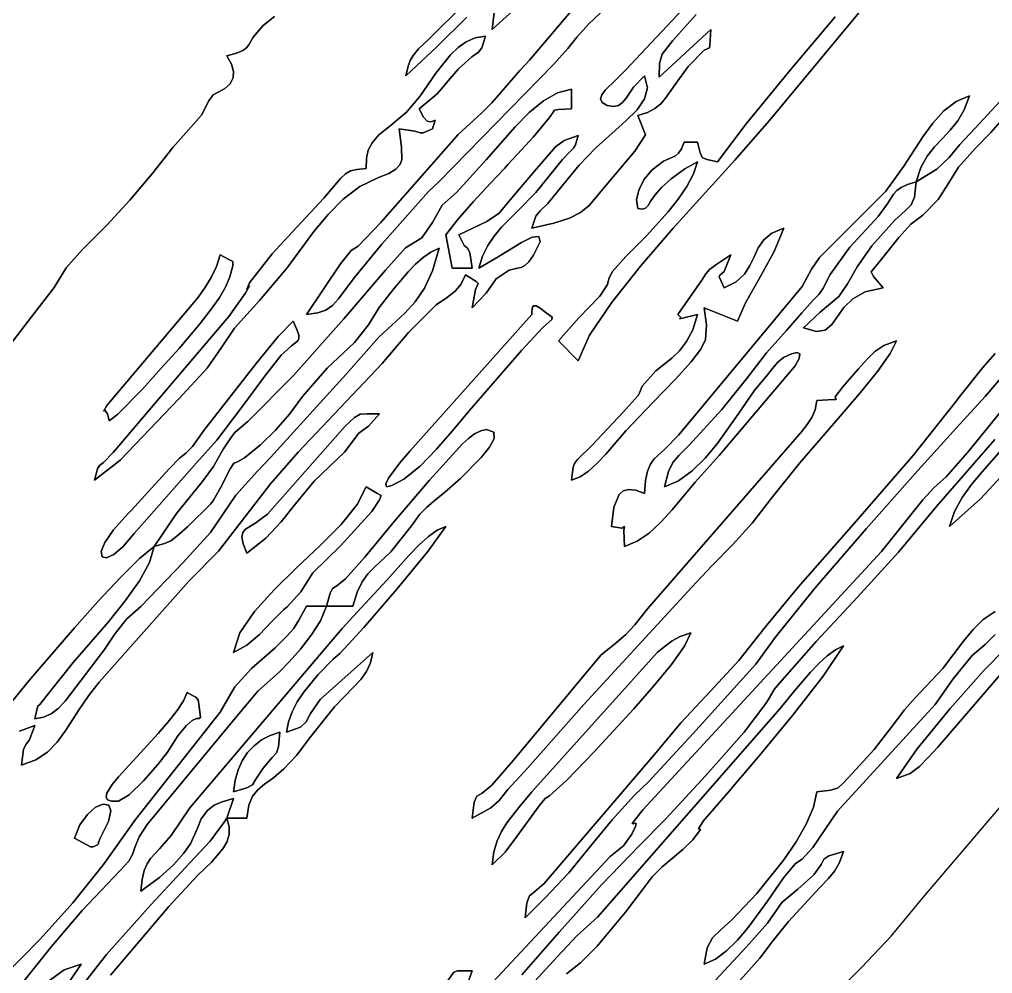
# Model space of a CAD drawing. Extents: x -7.8 to 4, y -2.2 to 5.8.
# Drawn here: x -5.6574 to -5.3056, y 3.3911 to 3.736 of the extents above; entities that cross this region are included whole.
import ezdxf

# ---------------------------------------------------------------- set-up
doc = ezdxf.new("R2010")
doc.units = 0
doc.layers.add('LAYER_1', color=7, linetype='CONTINUOUS')

msp = doc.modelspace()

# ---------------------------------------------------------------- linework, layer by layer
at = {"layer": 'LAYER_1'}
for points in [[(-5.3125, 3.7884), (-5.38634, 3.69929), (-5.39875, 3.68517), (-5.42111, 3.66053), (-5.43287, 3.64683), (-5.44334, 3.63359), (-5.45126, 3.62182), (-5.45537, 3.61256), (-5.46256, 3.61975), (-5.45516, 3.62816), (-5.44756, 3.63593), (-5.44478, 3.64018), (-5.44435, 3.64222), (-5.44317, 3.64469), (-5.43813, 3.65027), (-5.43074, 3.65775), (-5.42287, 3.66647), (-5.41926, 3.67105), (-5.41615, 3.67563), (-5.41374, 3.68013), (-5.41224, 3.68445), (-5.41689, 3.68192), (-5.4218, 3.67841), (-5.42525, 3.67528), (-5.42757, 3.6726), (-5.4291, 3.67041), (-5.43015, 3.66876), (-5.43107, 3.66773), (-5.43218, 3.66735), (-5.4338, 3.66768), (-5.4343, 3.67087), (-5.43337, 3.67458), (-5.43138, 3.67832), (-5.42867, 3.68162), (-5.42458, 3.68474), (-5.42153, 3.68608), (-5.42027, 3.68673), (-5.41914, 3.6877), (-5.41807, 3.68925), (-5.41703, 3.69164), (-5.41224, 3.69164), (-5.41131, 3.68774), (-5.41063, 3.68606), (-5.40894, 3.68537), (-5.40505, 3.68445), (-5.39463, 3.69824), (-5.37876, 3.71768), (-5.3625, 3.73692)], [(-5.4957, 3.73676), (-5.50648, 3.7261), (-5.51768, 3.7156), (-5.51687, 3.71905), (-5.51617, 3.72118), (-5.51508, 3.72297), (-5.51309, 3.72539), (-5.50933, 3.72882), (-5.5058, 3.73248), (-5.46586, 3.77162)], [(-5.46118, 3.75531), (-5.48652, 3.73238), (-5.48579, 3.73841)], [(-5.4128, 3.73774), (-5.42121, 3.72831), (-5.425, 3.72346), (-5.42602, 3.7201), (-5.42613, 3.71511), (-5.40744, 3.73238), (-5.40778, 3.72652), (-5.40793, 3.72569), (-5.40988, 3.72485), (-5.41561, 3.71897), (-5.42037, 3.71245), (-5.42378, 3.70747), (-5.42555, 3.70548), (-5.42766, 3.7038), (-5.43033, 3.70239), (-5.4338, 3.70122), (-5.43102, 3.69431), (-5.43492, 3.68832), (-5.44528, 3.6761), (-5.45139, 3.66872), (-5.45451, 3.66622), (-5.45857, 3.66418), (-5.46422, 3.66235), (-5.47215, 3.66049), (-5.4707, 3.66484), (-5.46915, 3.66678), (-5.46633, 3.66942), (-5.46114, 3.67584), (-5.45508, 3.68333), (-5.44901, 3.68956), (-5.44327, 3.69479), (-5.43819, 3.6993), (-5.43413, 3.70336), (-5.43141, 3.70725), (-5.43039, 3.71124), (-5.43141, 3.7156), (-5.43141, 3.7156), (-5.43538, 3.71154), (-5.4381, 3.70755), (-5.43939, 3.70598), (-5.44085, 3.70492), (-5.44262, 3.70451), (-5.44488, 3.70493), (-5.44671, 3.70595), (-5.44728, 3.70724), (-5.44683, 3.70873), (-5.44562, 3.71039), (-5.44196, 3.714), (-5.43832, 3.71764), (-5.414, 3.74372)], [(-5.44347, 3.74204), (-5.45152, 3.73441), (-5.4558, 3.72966), (-5.45912, 3.72552), (-5.46431, 3.71975), (-5.50572, 3.67729), (-5.50946, 3.67384), (-5.52637, 3.6548), (-5.53644, 3.64256), (-5.54201, 3.63499), (-5.5442, 3.6326), (-5.54657, 3.63095), (-5.54957, 3.62991), (-5.55362, 3.62933), (-5.55362, 3.62933), (-5.54128, 3.64759), (-5.53744, 3.65246), (-5.53499, 3.65405), (-5.52685, 3.66247), (-5.49884, 3.69437), (-5.49024, 3.70219), (-5.48656, 3.70589), (-5.48341, 3.70963), (-5.47645, 3.71751), (-5.47304, 3.72129), (-5.45539, 3.74198)], [(-5.56519, 3.73699), (-5.56925, 3.73382), (-5.57292, 3.72957), (-5.57445, 3.72681), (-5.57529, 3.72576), (-5.57666, 3.7248), (-5.5789, 3.72384), (-5.58238, 3.72279), (-5.58071, 3.71978), (-5.58004, 3.7172), (-5.58017, 3.71483), (-5.58121, 3.71271), (-5.58327, 3.71091), (-5.58577, 3.7096), (-5.5873, 3.70871), (-5.58891, 3.70654), (-5.59163, 3.70137), (-5.60195, 3.68968), (-5.60953, 3.68), (-5.61748, 3.6707), (-5.62582, 3.66166), (-5.63456, 3.65276), (-5.64045, 3.64617), (-5.64481, 3.63905), (-5.65425, 3.62692), (-5.66783, 3.60934)], [(-5.66574, 3.48264), (-5.65394, 3.49687), (-5.63749, 3.51608), (-5.62894, 3.52568), (-5.62091, 3.53428), (-5.61399, 3.54112), (-5.60874, 3.54546), (-5.60059, 3.55737), (-5.59138, 3.56885), (-5.58722, 3.57436), (-5.58381, 3.58044), (-5.58127, 3.58441), (-5.57961, 3.58649), (-5.57781, 3.5881), (-5.57484, 3.59064), (-5.55833, 3.60731), (-5.54015, 3.62778), (-5.52507, 3.6454), (-5.51786, 3.65348), (-5.51186, 3.65707), (-5.5081, 3.66259), (-5.50451, 3.66889), (-5.49942, 3.67339), (-5.48871, 3.68519), (-5.47823, 3.69711), (-5.47306, 3.7023), (-5.46793, 3.70653), (-5.46284, 3.70948), (-5.45777, 3.71081), (-5.45777, 3.70362), (-5.4625, 3.70345), (-5.46394, 3.70315), (-5.46576, 3.70055), (-5.4716, 3.69349), (-5.47734, 3.68725), (-5.48079, 3.68351), (-5.48196, 3.68228), (-5.48711, 3.67676), (-5.49324, 3.67013), (-5.49907, 3.66353), (-5.5033, 3.65809), (-5.5009, 3.64611), (-5.49371, 3.64611), (-5.49456, 3.6517), (-5.49542, 3.65325), (-5.49662, 3.65423), (-5.4985, 3.65809), (-5.48837, 3.66299), (-5.48398, 3.66598), (-5.48003, 3.67079), (-5.47121, 3.68112), (-5.46664, 3.68648), (-5.46364, 3.68996), (-5.46046, 3.69225), (-5.45537, 3.69404), (-5.45631, 3.69071), (-5.45704, 3.6894), (-5.45835, 3.68824), (-5.46106, 3.68534), (-5.47074, 3.67346), (-5.47709, 3.66696), (-5.48311, 3.66086), (-5.48577, 3.65766), (-5.48808, 3.65421), (-5.48996, 3.6504), (-5.49131, 3.64611), (-5.48496, 3.64976), (-5.47589, 3.65538), (-5.47205, 3.65723), (-5.46959, 3.65754), (-5.4692, 3.65563), (-5.47157, 3.65081), (-5.47327, 3.64838), (-5.4747, 3.64701), (-5.47599, 3.64636), (-5.47728, 3.6461), (-5.48037, 3.6454), (-5.48505, 3.64224), (-5.4887, 3.63708), (-5.49371, 3.63173), (-5.49253, 3.63831), (-5.49158, 3.6405), (-5.4923, 3.6413), (-5.49611, 3.64371), (-5.49778, 3.64017), (-5.49984, 3.63778), (-5.50269, 3.63562), (-5.50674, 3.63277), (-5.51674, 3.62277), (-5.52629, 3.61157), (-5.55662, 3.57961), (-5.56664, 3.56807), (-5.58544, 3.54373), (-5.5962, 3.53293), (-5.62212, 3.50373), (-5.62856, 3.49646), (-5.63247, 3.49149), (-5.63583, 3.48648), (-5.64062, 3.47909), (-5.64378, 3.47477), (-5.64729, 3.47117), (-5.65148, 3.46836), (-5.65667, 3.46638), (-5.65591, 3.47224), (-5.655, 3.47399), (-5.65373, 3.47554), (-5.65187, 3.48076), (-5.65742, 3.47869)], [(-5.30037, 3.70183), (-5.30618, 3.69507), (-5.31178, 3.68943), (-5.31785, 3.68254), (-5.32162, 3.67652), (-5.32521, 3.67092), (-5.33074, 3.66526), (-5.33514, 3.66201), (-5.33944, 3.65718), (-5.34671, 3.6481), (-5.34945, 3.64474), (-5.3486, 3.64303), (-5.34514, 3.63892), (-5.35159, 3.63754), (-5.35613, 3.63501), (-5.3593, 3.63185), (-5.36165, 3.62857), (-5.36373, 3.62569), (-5.3661, 3.62371), (-5.3693, 3.62316), (-5.37389, 3.62454), (-5.36787, 3.63019), (-5.3612, 3.63581), (-5.35806, 3.64044), (-5.35452, 3.64655), (-5.34926, 3.6542), (-5.34094, 3.66347), (-5.33717, 3.66684), (-5.33499, 3.66896), (-5.33383, 3.67178), (-5.33316, 3.67726), (-5.33316, 3.67726), (-5.32579, 3.68185), (-5.32128, 3.68607), (-5.31738, 3.69073), (-5.31182, 3.69666), (-5.30301, 3.7063)], [(-5.30058, 3.60866), (-5.30828, 3.59967), (-5.31745, 3.58966), (-5.33256, 3.57289), (-5.35127, 3.55189), (-5.36975, 3.53052), (-5.38417, 3.5126), (-5.39122, 3.50288), (-5.41399, 3.47772), (-5.43004, 3.46022), (-5.43498, 3.45552), (-5.44313, 3.44665), (-5.45093, 3.43708), (-5.45883, 3.42746), (-5.46734, 3.41844), (-5.47454, 3.41126), (-5.47393, 3.41667), (-5.47298, 3.41914), (-5.47111, 3.42077), (-5.46774, 3.42363), (-5.42794, 3.47011), (-5.41813, 3.48185), (-5.40767, 3.49305), (-5.39731, 3.50431), (-5.38785, 3.51628), (-5.37581, 3.53082), (-5.3557, 3.55367), (-5.33437, 3.57828), (-5.31865, 3.59806), (-5.31765, 3.59944), (-5.30916, 3.61013), (-5.30463, 3.61519)], [(-5.49479, 3.3788), (-5.44384, 3.43335), (-5.43896, 3.43731), (-5.436, 3.44152), (-5.43468, 3.44424), (-5.43443, 3.44539), (-5.43484, 3.44551), (-5.4355, 3.44517), (-5.43582, 3.44531), (-5.43206, 3.45023), (-5.34572, 3.54365), (-5.33082, 3.5623), (-5.32676, 3.56682), (-5.32234, 3.57059), (-5.3145, 3.57953), (-5.30135, 3.59576)], [(-5.30478, 3.58419), (-5.32595, 3.55982), (-5.3396, 3.54343), (-5.35439, 3.52719), (-5.36935, 3.51109), (-5.38349, 3.49515), (-5.38454, 3.4938), (-5.38716, 3.48923), (-5.39541, 3.47837), (-5.40932, 3.46255), (-5.4237, 3.44706), (-5.43338, 3.4372), (-5.44692, 3.42321), (-5.4623, 3.40602), (-5.4758, 3.39063)], [(-5.29945, 3.57406), (-5.30994, 3.56269), (-5.32118, 3.55265), (-5.31931, 3.55815), (-5.31656, 3.56321), (-5.31317, 3.56793), (-5.30937, 3.57246), (-5.30149, 3.58139)], [(-5.27546, 3.5309), (-5.32536, 3.47296), (-5.329, 3.46904), (-5.33199, 3.46591), (-5.33541, 3.46346), (-5.34035, 3.46159), (-5.34035, 3.46159), (-5.33283, 3.47233), (-5.32086, 3.48693), (-5.3088, 3.50059), (-5.30101, 3.50852)], [(-5.66367, 3.38952), (-5.64994, 3.40356), (-5.63811, 3.41663), (-5.62701, 3.43046), (-5.61547, 3.44675), (-5.58482, 3.4856), (-5.57957, 3.49472), (-5.57346, 3.50141), (-5.56496, 3.50887), (-5.56082, 3.51295), (-5.55834, 3.51575), (-5.55633, 3.51887), (-5.55362, 3.52389), (-5.54643, 3.52389), (-5.54643, 3.52389), (-5.5486, 3.51854), (-5.55188, 3.51335), (-5.55579, 3.50839), (-5.55985, 3.50376), (-5.56342, 3.50014), (-5.57118, 3.49316), (-5.57867, 3.48424), (-5.61125, 3.44493), (-5.61406, 3.44055), (-5.6157, 3.43668), (-5.61654, 3.43415), (-5.61787, 3.43177), (-5.621, 3.42832), (-5.6347, 3.41393), (-5.64585, 3.40088), (-5.65348, 3.39129), (-5.65663, 3.38727)], [(-5.30465, 3.51364), (-5.3083, 3.51008), (-5.31294, 3.50608), (-5.31978, 3.49761), (-5.32631, 3.48829), (-5.36164, 3.44979), (-5.37056, 3.43667), (-5.37448, 3.43244), (-5.37686, 3.43088), (-5.38118, 3.42574), (-5.38696, 3.41731), (-5.39395, 3.40769), (-5.39776, 3.40318), (-5.40172, 3.39928), (-5.40576, 3.39628), (-5.40984, 3.39449), (-5.40881, 3.40039), (-5.40687, 3.404), (-5.40387, 3.40691), (-5.39967, 3.41068), (-5.39084, 3.42003), (-5.38107, 3.43216), (-5.37665, 3.43865), (-5.37296, 3.44508), (-5.37034, 3.45121), (-5.3691, 3.4568), (-5.3691, 3.4568), (-5.36402, 3.45735), (-5.36138, 3.45825), (-5.35943, 3.46004), (-5.35643, 3.46329), (-5.34843, 3.47211), (-5.3422, 3.48002), (-5.33738, 3.48642), (-5.33355, 3.49074), (-5.32354, 3.50141), (-5.31613, 3.5112), (-5.31265, 3.51543), (-5.30894, 3.51905), (-5.30469, 3.52191)], [(-5.49047, 3.36728), (-5.46292, 3.39724), (-5.45587, 3.40474), (-5.44843, 3.41151), (-5.38241, 3.48688), (-5.37717, 3.49324), (-5.37137, 3.50003), (-5.36836, 3.50317), (-5.36535, 3.5059), (-5.36239, 3.50807), (-5.35952, 3.50952), (-5.36678, 3.49859), (-5.37787, 3.48435), (-5.3898, 3.46995), (-5.39958, 3.4585), (-5.40066, 3.45717), (-5.41021, 3.44613), (-5.41185, 3.44344), (-5.41123, 3.44317), (-5.41397, 3.43939), (-5.41762, 3.43598), (-5.42498, 3.42964), (-5.42859, 3.42601), (-5.43187, 3.4217), (-5.43828, 3.41334), (-5.44856, 3.40098), (-5.45458, 3.395), (-5.45959, 3.39096)], [(-5.53235, 3.21335), (-5.52435, 3.22033), (-5.51671, 3.22765), (-5.50929, 3.23516), (-5.49446, 3.2502), (-5.47862, 3.26437), (-5.43443, 3.30885), (-5.41835, 3.32392), (-5.41571, 3.32607), (-5.37446, 3.37109), (-5.36353, 3.38267), (-5.35294, 3.39328), (-5.34219, 3.40463), (-5.33076, 3.41846), (-5.27235, 3.48705)], [(-5.63883, 3.38146), (-5.62587, 3.39795), (-5.60989, 3.41596), (-5.5958, 3.43111), (-5.5885, 3.43896), (-5.5834, 3.44584), (-5.58238, 3.44721), (-5.58238, 3.44721), (-5.58155, 3.44413), (-5.58161, 3.4413), (-5.58243, 3.43864), (-5.58386, 3.43613), (-5.588, 3.43135), (-5.59292, 3.4266), (-5.60337, 3.41531), (-5.61413, 3.40263), (-5.62445, 3.39054)], [(-5.43614, 3.35609), (-5.39455, 3.40077), (-5.387, 3.40927), (-5.38176, 3.41673), (-5.37596, 3.42164), (-5.37018, 3.42672), (-5.36751, 3.43049), (-5.36658, 3.43244), (-5.36478, 3.43366), (-5.35952, 3.43523), (-5.36089, 3.43119), (-5.36261, 3.42819), (-5.36491, 3.42546), (-5.36806, 3.42221), (-5.37942, 3.40994), (-5.38531, 3.4026), (-5.38977, 3.39668), (-5.39684, 3.38868)], [(-5.64743, 3.3878), (-5.64118, 3.39245), (-5.6351, 3.39449), (-5.64229, 3.38371)], [(-5.50335, 3.38742), (-5.50041, 3.39163), (-5.49907, 3.39205), (-5.49371, 3.39209), (-5.49496, 3.38876)]]:
    msp.add_lwpolyline(points, dxfattribs=at)
at = {"layer": 'LAYER_1', "color": 7}
for points in [[(-5.3625, 3.73692), (-5.37876, 3.71768), (-5.39463, 3.69824), (-5.40505, 3.68445), (-5.40894, 3.68537), (-5.41063, 3.68606), (-5.41131, 3.68774), (-5.41224, 3.69164), (-5.41703, 3.69164), (-5.41807, 3.68925), (-5.41914, 3.6877), (-5.42027, 3.68673), (-5.42153, 3.68608), (-5.42458, 3.68474), (-5.42867, 3.68162), (-5.43138, 3.67832), (-5.43337, 3.67458), (-5.4343, 3.67087), (-5.4338, 3.66768), (-5.43218, 3.66735), (-5.43107, 3.66773), (-5.43015, 3.66876), (-5.4291, 3.67041), (-5.42757, 3.6726), (-5.42525, 3.67528), (-5.4218, 3.67841), (-5.41689, 3.68192), (-5.41224, 3.68445), (-5.41374, 3.68013), (-5.41615, 3.67563), (-5.41926, 3.67105), (-5.42287, 3.66647), (-5.43074, 3.65775), (-5.43813, 3.65027), (-5.44317, 3.64469), (-5.44435, 3.64222), (-5.44478, 3.64018), (-5.44756, 3.63593), (-5.45516, 3.62816), (-5.46256, 3.61975), (-5.45537, 3.61256), (-5.45126, 3.62182), (-5.44334, 3.63359), (-5.43287, 3.64683), (-5.42111, 3.66053), (-5.39875, 3.68517), (-5.38634, 3.69929), (-5.3125, 3.7884)], [(-5.46586, 3.77162), (-5.5058, 3.73248), (-5.50933, 3.72882), (-5.51309, 3.72539), (-5.51508, 3.72297), (-5.51617, 3.72118), (-5.51687, 3.71905), (-5.51768, 3.7156), (-5.50648, 3.7261), (-5.4957, 3.73676)], [(-5.48579, 3.73841), (-5.48652, 3.73238), (-5.46118, 3.75531)], [(-5.414, 3.74372), (-5.43832, 3.71764), (-5.44196, 3.714), (-5.44562, 3.71039), (-5.44683, 3.70873), (-5.44728, 3.70724), (-5.44671, 3.70595), (-5.44488, 3.70493), (-5.44262, 3.70451), (-5.44085, 3.70492), (-5.43939, 3.70598), (-5.4381, 3.70755), (-5.43538, 3.71154), (-5.43141, 3.7156), (-5.43141, 3.7156), (-5.43039, 3.71124), (-5.43141, 3.70725), (-5.43413, 3.70336), (-5.43819, 3.6993), (-5.44327, 3.69479), (-5.44901, 3.68956), (-5.45508, 3.68333), (-5.46114, 3.67584), (-5.46633, 3.66942), (-5.46915, 3.66678), (-5.4707, 3.66484), (-5.47215, 3.66049), (-5.46422, 3.66235), (-5.45857, 3.66418), (-5.45451, 3.66622), (-5.45139, 3.66872), (-5.44528, 3.6761), (-5.43492, 3.68832), (-5.43102, 3.69431), (-5.4338, 3.70122), (-5.43033, 3.70239), (-5.42766, 3.7038), (-5.42555, 3.70548), (-5.42378, 3.70747), (-5.42037, 3.71245), (-5.41561, 3.71897), (-5.40988, 3.72485), (-5.40793, 3.72569), (-5.40778, 3.72652), (-5.40744, 3.73238), (-5.42613, 3.71511), (-5.42602, 3.7201), (-5.425, 3.72346), (-5.42121, 3.72831), (-5.4128, 3.73774)], [(-5.45539, 3.74198), (-5.47304, 3.72129), (-5.47645, 3.71751), (-5.48341, 3.70963), (-5.48656, 3.70589), (-5.49024, 3.70219), (-5.49884, 3.69437), (-5.52685, 3.66247), (-5.53499, 3.65405), (-5.53744, 3.65246), (-5.54128, 3.64759), (-5.55362, 3.62933), (-5.55362, 3.62933), (-5.54957, 3.62991), (-5.54657, 3.63095), (-5.5442, 3.6326), (-5.54201, 3.63499), (-5.53644, 3.64256), (-5.52637, 3.6548), (-5.50946, 3.67384), (-5.50572, 3.67729), (-5.46431, 3.71975), (-5.45912, 3.72552), (-5.4558, 3.72966), (-5.45152, 3.73441), (-5.44347, 3.74204)], [(-5.66783, 3.60934), (-5.65425, 3.62692), (-5.64481, 3.63905), (-5.64045, 3.64617), (-5.63456, 3.65276), (-5.62582, 3.66166), (-5.61748, 3.6707), (-5.60953, 3.68), (-5.60195, 3.68968), (-5.59163, 3.70137), (-5.58891, 3.70654), (-5.5873, 3.70871), (-5.58577, 3.7096), (-5.58327, 3.71091), (-5.58121, 3.71271), (-5.58017, 3.71483), (-5.58004, 3.7172), (-5.58071, 3.71978), (-5.58238, 3.72279), (-5.5789, 3.72384), (-5.57666, 3.7248), (-5.57529, 3.72576), (-5.57445, 3.72681), (-5.57292, 3.72957), (-5.56925, 3.73382), (-5.56519, 3.73699)], [(-5.65742, 3.47869), (-5.65187, 3.48076), (-5.65373, 3.47554), (-5.655, 3.47399), (-5.65591, 3.47224), (-5.65667, 3.46638), (-5.65148, 3.46836), (-5.64729, 3.47117), (-5.64378, 3.47477), (-5.64062, 3.47909), (-5.63583, 3.48648), (-5.63247, 3.49149), (-5.62856, 3.49646), (-5.62212, 3.50373), (-5.5962, 3.53293), (-5.58544, 3.54373), (-5.56664, 3.56807), (-5.55662, 3.57961), (-5.52629, 3.61157), (-5.51674, 3.62277), (-5.50674, 3.63277), (-5.50269, 3.63562), (-5.49984, 3.63778), (-5.49778, 3.64017), (-5.49611, 3.64371), (-5.4923, 3.6413), (-5.49158, 3.6405), (-5.49253, 3.63831), (-5.49371, 3.63173), (-5.4887, 3.63708), (-5.48505, 3.64224), (-5.48037, 3.6454), (-5.47728, 3.6461), (-5.47599, 3.64636), (-5.4747, 3.64701), (-5.47327, 3.64838), (-5.47157, 3.65081), (-5.4692, 3.65563), (-5.46959, 3.65754), (-5.47205, 3.65723), (-5.47589, 3.65538), (-5.48496, 3.64976), (-5.49131, 3.64611), (-5.48996, 3.6504), (-5.48808, 3.65421), (-5.48577, 3.65766), (-5.48311, 3.66086), (-5.47709, 3.66696), (-5.47074, 3.67346), (-5.46106, 3.68534), (-5.45835, 3.68824), (-5.45704, 3.6894), (-5.45631, 3.69071), (-5.45537, 3.69404), (-5.46046, 3.69225), (-5.46364, 3.68996), (-5.46664, 3.68648), (-5.47121, 3.68112), (-5.48003, 3.67079), (-5.48398, 3.66598), (-5.48837, 3.66299), (-5.4985, 3.65809), (-5.49662, 3.65423), (-5.49542, 3.65325), (-5.49456, 3.6517), (-5.49371, 3.64611), (-5.5009, 3.64611), (-5.5033, 3.65809), (-5.49907, 3.66353), (-5.49324, 3.67013), (-5.48711, 3.67676), (-5.48196, 3.68228), (-5.48079, 3.68351), (-5.47734, 3.68725), (-5.4716, 3.69349), (-5.46576, 3.70055), (-5.46394, 3.70315), (-5.4625, 3.70345), (-5.45777, 3.70362), (-5.45777, 3.71081), (-5.46284, 3.70948), (-5.46793, 3.70653), (-5.47306, 3.7023), (-5.47823, 3.69711), (-5.48871, 3.68519), (-5.49942, 3.67339), (-5.50451, 3.66889), (-5.5081, 3.66259), (-5.51186, 3.65707), (-5.51786, 3.65348), (-5.52507, 3.6454), (-5.54015, 3.62778), (-5.55833, 3.60731), (-5.57484, 3.59064), (-5.57781, 3.5881), (-5.57961, 3.58649), (-5.58127, 3.58441), (-5.58381, 3.58044), (-5.58722, 3.57436), (-5.59138, 3.56885), (-5.60059, 3.55737), (-5.60874, 3.54546), (-5.60874, 3.54546), (-5.61399, 3.54112), (-5.62091, 3.53428), (-5.62894, 3.52568), (-5.63749, 3.51608), (-5.65394, 3.49687), (-5.66574, 3.48264)], [(-5.30301, 3.7063), (-5.31182, 3.69666), (-5.31738, 3.69073), (-5.32128, 3.68607), (-5.32579, 3.68185), (-5.33316, 3.67726), (-5.33316, 3.67726), (-5.33383, 3.67178), (-5.33499, 3.66896), (-5.33717, 3.66684), (-5.34094, 3.66347), (-5.34926, 3.6542), (-5.35452, 3.64655), (-5.35806, 3.64044), (-5.3612, 3.63581), (-5.36787, 3.63019), (-5.37389, 3.62454), (-5.3693, 3.62316), (-5.3661, 3.62371), (-5.36373, 3.62569), (-5.36165, 3.62857), (-5.3593, 3.63185), (-5.35613, 3.63501), (-5.35159, 3.63754), (-5.34514, 3.63892), (-5.3486, 3.64303), (-5.34945, 3.64474), (-5.34671, 3.6481), (-5.33944, 3.65718), (-5.33514, 3.66201), (-5.33074, 3.66526), (-5.32521, 3.67092), (-5.32162, 3.67652), (-5.31785, 3.68254), (-5.31178, 3.68943), (-5.30618, 3.69507), (-5.30037, 3.70183)], [(-5.30463, 3.61519), (-5.30916, 3.61013), (-5.31765, 3.59944), (-5.31865, 3.59806), (-5.33437, 3.57828), (-5.3557, 3.55367), (-5.37581, 3.53082), (-5.38785, 3.51628), (-5.39731, 3.50431), (-5.40767, 3.49305), (-5.41813, 3.48185), (-5.42794, 3.47011), (-5.46774, 3.42363), (-5.47111, 3.42077), (-5.47298, 3.41914), (-5.47393, 3.41667), (-5.47454, 3.41126), (-5.46734, 3.41844), (-5.45883, 3.42746), (-5.45093, 3.43708), (-5.44313, 3.44665), (-5.43498, 3.45552), (-5.43004, 3.46022), (-5.41399, 3.47772), (-5.39122, 3.50288), (-5.38417, 3.5126), (-5.36975, 3.53052), (-5.35127, 3.55189), (-5.33256, 3.57289), (-5.31745, 3.58966), (-5.30828, 3.59967), (-5.30058, 3.60866)], [(-5.30135, 3.59576), (-5.3145, 3.57953), (-5.32234, 3.57059), (-5.32676, 3.56682), (-5.33082, 3.5623), (-5.34572, 3.54365), (-5.43206, 3.45023), (-5.43582, 3.44531), (-5.4355, 3.44517), (-5.43484, 3.44551), (-5.43443, 3.44539), (-5.43468, 3.44424), (-5.436, 3.44152), (-5.43896, 3.43731), (-5.44384, 3.43335), (-5.49479, 3.3788)], [(-5.4758, 3.39063), (-5.4623, 3.40602), (-5.44692, 3.42321), (-5.43338, 3.4372), (-5.4237, 3.44706), (-5.40932, 3.46255), (-5.39541, 3.47837), (-5.38716, 3.48923), (-5.38454, 3.4938), (-5.38349, 3.49515), (-5.36935, 3.51109), (-5.35439, 3.52719), (-5.3396, 3.54343), (-5.32595, 3.55982), (-5.30478, 3.58419)], [(-5.30149, 3.58139), (-5.30937, 3.57246), (-5.31317, 3.56793), (-5.31656, 3.56321), (-5.31931, 3.55815), (-5.32118, 3.55265), (-5.30994, 3.56269), (-5.29945, 3.57406)], [(-5.30101, 3.50852), (-5.3088, 3.50059), (-5.32086, 3.48693), (-5.33283, 3.47233), (-5.34035, 3.46159), (-5.34035, 3.46159), (-5.33541, 3.46346), (-5.33199, 3.46591), (-5.329, 3.46904), (-5.32536, 3.47296), (-5.27546, 3.5309)], [(-5.65663, 3.38727), (-5.65348, 3.39129), (-5.64585, 3.40088), (-5.6347, 3.41393), (-5.621, 3.42832), (-5.61787, 3.43177), (-5.61654, 3.43415), (-5.6157, 3.43668), (-5.61406, 3.44055), (-5.61125, 3.44493), (-5.57867, 3.48424), (-5.57118, 3.49316), (-5.56342, 3.50014), (-5.55985, 3.50376), (-5.55579, 3.50839), (-5.55188, 3.51335), (-5.5486, 3.51854), (-5.54643, 3.52389), (-5.54643, 3.52389), (-5.55362, 3.52389), (-5.55633, 3.51887), (-5.55834, 3.51575), (-5.56082, 3.51295), (-5.56496, 3.50887), (-5.57346, 3.50141), (-5.57957, 3.49472), (-5.58482, 3.4856), (-5.61547, 3.44675), (-5.62701, 3.43046), (-5.63811, 3.41663), (-5.64994, 3.40356), (-5.66367, 3.38952)], [(-5.30469, 3.52191), (-5.30894, 3.51905), (-5.31265, 3.51543), (-5.31613, 3.5112), (-5.32354, 3.50141), (-5.33355, 3.49074), (-5.33738, 3.48642), (-5.3422, 3.48002), (-5.34843, 3.47211), (-5.35643, 3.46329), (-5.35943, 3.46004), (-5.36138, 3.45825), (-5.36402, 3.45735), (-5.3691, 3.4568), (-5.3691, 3.4568), (-5.37034, 3.45121), (-5.37296, 3.44508), (-5.37665, 3.43865), (-5.38107, 3.43216), (-5.39084, 3.42003), (-5.39967, 3.41068), (-5.40387, 3.40691), (-5.40687, 3.404), (-5.40881, 3.40039), (-5.40984, 3.39449), (-5.40576, 3.39628), (-5.40172, 3.39928), (-5.39776, 3.40318), (-5.39395, 3.40769), (-5.38696, 3.41731), (-5.38118, 3.42574), (-5.37686, 3.43088), (-5.37448, 3.43244), (-5.37056, 3.43667), (-5.36164, 3.44979), (-5.32631, 3.48829), (-5.31978, 3.49761), (-5.31294, 3.50608), (-5.3083, 3.51008), (-5.30465, 3.51364)], [(-5.45959, 3.39096), (-5.45458, 3.395), (-5.44856, 3.40098), (-5.43828, 3.41334), (-5.43187, 3.4217), (-5.42859, 3.42601), (-5.42498, 3.42964), (-5.41762, 3.43598), (-5.41397, 3.43939), (-5.41123, 3.44317), (-5.41185, 3.44344), (-5.41021, 3.44613), (-5.40066, 3.45717), (-5.39958, 3.4585), (-5.3898, 3.46995), (-5.37787, 3.48435), (-5.36678, 3.49859), (-5.35952, 3.50952), (-5.36239, 3.50807), (-5.36535, 3.5059), (-5.36836, 3.50317), (-5.37137, 3.50003), (-5.37717, 3.49324), (-5.38241, 3.48688), (-5.44843, 3.41151), (-5.45587, 3.40474), (-5.46292, 3.39724), (-5.49047, 3.36728)], [(-5.62445, 3.39054), (-5.61413, 3.40263), (-5.60337, 3.41531), (-5.59292, 3.4266), (-5.588, 3.43135), (-5.58386, 3.43613), (-5.58243, 3.43864), (-5.58161, 3.4413), (-5.58155, 3.44413), (-5.58238, 3.44721), (-5.58238, 3.44721), (-5.5834, 3.44584), (-5.5885, 3.43896), (-5.5958, 3.43111), (-5.60989, 3.41596), (-5.62587, 3.39795), (-5.63883, 3.38146)], [(-5.39684, 3.38868), (-5.38977, 3.39668), (-5.38531, 3.4026), (-5.37942, 3.40994), (-5.36806, 3.42221), (-5.36491, 3.42546), (-5.36261, 3.42819), (-5.36089, 3.43119), (-5.35952, 3.43523), (-5.36478, 3.43366), (-5.36658, 3.43244), (-5.36751, 3.43049), (-5.37018, 3.42672), (-5.37596, 3.42164), (-5.38176, 3.41673), (-5.387, 3.40927), (-5.39455, 3.40077), (-5.43614, 3.35609)], [(-5.64229, 3.38371), (-5.6351, 3.39449), (-5.64118, 3.39245), (-5.64743, 3.3878)], [(-5.49496, 3.38876), (-5.49371, 3.39209), (-5.49907, 3.39205), (-5.50041, 3.39163), (-5.50335, 3.38742)]]:
    msp.add_lwpolyline(points, dxfattribs=at)
at = {"layer": 'LAYER_1'}
for points in [[(-5.53206, 3.68206), (-5.53187, 3.6858), (-5.53128, 3.68871), (-5.52992, 3.69133), (-5.52744, 3.69421), (-5.52343, 3.69739), (-5.51747, 3.70248), (-5.51262, 3.70815), (-5.50681, 3.7165), (-5.50155, 3.72324), (-5.49882, 3.72585), (-5.49589, 3.72789), (-5.49263, 3.72928), (-5.48892, 3.72998), (-5.49022, 3.72571), (-5.49146, 3.72411), (-5.49387, 3.7225), (-5.49868, 3.71817), (-5.50308, 3.71299), (-5.50415, 3.71166), (-5.50633, 3.70906), (-5.51288, 3.70362), (-5.51135, 3.70063), (-5.50997, 3.69923), (-5.50881, 3.69893), (-5.50791, 3.69923), (-5.50714, 3.69962), (-5.50809, 3.69643), (-5.51144, 3.69502), (-5.51254, 3.69494), (-5.51441, 3.69561), (-5.52007, 3.69643), (-5.51923, 3.68981), (-5.51911, 3.6852), (-5.51982, 3.6834), (-5.52133, 3.6818), (-5.52383, 3.6803), (-5.52754, 3.67881), (-5.53431, 3.67556), (-5.54035, 3.67101), (-5.54584, 3.66548), (-5.55093, 3.6593), (-5.56059, 3.64624), (-5.57062, 3.63435), (-5.57965, 3.62443), (-5.58438, 3.61742), (-5.58951, 3.60998), (-5.59975, 3.59878), (-5.62085, 3.57674), (-5.62215, 3.57565), (-5.6303, 3.56943), (-5.6292, 3.57352), (-5.62849, 3.57479), (-5.627, 3.57588), (-5.62353, 3.57943), (-5.58166, 3.62865), (-5.57576, 3.63694), (-5.57427, 3.63974), (-5.5746, 3.6392), (-5.57513, 3.6385), (-5.57423, 3.64076), (-5.56606, 3.65128), (-5.56024, 3.65752), (-5.54738, 3.67133), (-5.54132, 3.67843), (-5.53948, 3.68021), (-5.53769, 3.68121), (-5.53539, 3.68172), (-5.53206, 3.68206)], [(-5.33316, 3.67726), (-5.33638, 3.67626), (-5.33865, 3.67525), (-5.34022, 3.67415), (-5.34137, 3.67287), (-5.34345, 3.66956), (-5.34698, 3.66473), (-5.35717, 3.65363), (-5.36434, 3.64374), (-5.36695, 3.63863), (-5.36844, 3.6365), (-5.37043, 3.63454), (-5.37455, 3.62998), (-5.38011, 3.62357), (-5.38731, 3.61544), (-5.3946, 3.60601), (-5.40344, 3.59498), (-5.41528, 3.58205), (-5.41896, 3.57841), (-5.42123, 3.57578), (-5.42275, 3.57252), (-5.42422, 3.56703), (-5.4191, 3.56924), (-5.41417, 3.57283), (-5.4095, 3.57742), (-5.40513, 3.58261), (-5.39751, 3.59327), (-5.39177, 3.60168), (-5.39072, 3.60302), (-5.38742, 3.60697), (-5.38509, 3.60986), (-5.38322, 3.61206), (-5.38117, 3.61377), (-5.37831, 3.61515), (-5.37617, 3.61564), (-5.37527, 3.61505), (-5.37556, 3.61341), (-5.37698, 3.61077), (-5.40444, 3.5784), (-5.41312, 3.56872), (-5.42139, 3.55873), (-5.42553, 3.55421), (-5.42974, 3.55033), (-5.43407, 3.54734), (-5.4386, 3.54546), (-5.43885, 3.55141), (-5.43866, 3.55264), (-5.43963, 3.55207), (-5.44339, 3.55265), (-5.44246, 3.55967), (-5.44058, 3.5643), (-5.43908, 3.56559), (-5.43711, 3.56611), (-5.43458, 3.56581), (-5.43141, 3.56463), (-5.43109, 3.5693), (-5.43039, 3.57272), (-5.42931, 3.57523), (-5.4279, 3.57717), (-5.42407, 3.58064), (-5.41905, 3.58582), (-5.37443, 3.63945), (-5.37108, 3.64569), (-5.36812, 3.64992), (-5.34413, 3.67386), (-5.33763, 3.68293), (-5.33085, 3.6935), (-5.32716, 3.6985), (-5.32317, 3.70289), (-5.3188, 3.7063), (-5.31398, 3.70841), (-5.31582, 3.70336), (-5.31818, 3.69932), (-5.32088, 3.69597), (-5.32374, 3.69294), (-5.32658, 3.6899), (-5.32921, 3.68651), (-5.33147, 3.68241), (-5.33316, 3.67726)], [(-5.40265, 3.63892), (-5.39825, 3.64116), (-5.39529, 3.64392), (-5.3933, 3.64701), (-5.39179, 3.65022), (-5.3903, 3.65338), (-5.38833, 3.65627), (-5.38542, 3.6587), (-5.38108, 3.66049), (-5.38456, 3.65206), (-5.3898, 3.64248), (-5.39488, 3.63352), (-5.39786, 3.62694), (-5.40984, 3.63173), (-5.409, 3.6255), (-5.40934, 3.62024), (-5.41111, 3.6168), (-5.41457, 3.61219), (-5.42018, 3.60594), (-5.4284, 3.59757), (-5.43812, 3.58722), (-5.44546, 3.57878), (-5.44862, 3.57543), (-5.45162, 3.57271), (-5.45462, 3.57069), (-5.45777, 3.56943), (-5.45749, 3.57232), (-5.45724, 3.57417), (-5.45672, 3.57552), (-5.45561, 3.57693), (-5.45039, 3.58207), (-5.43913, 3.59401), (-5.43372, 3.60004), (-5.43315, 3.6012), (-5.43226, 3.60339), (-5.4273, 3.609), (-5.4216, 3.61356), (-5.4188, 3.61621), (-5.41622, 3.61952), (-5.41399, 3.62379), (-5.41224, 3.62933), (-5.41772, 3.62803), (-5.41875, 3.6277), (-5.41832, 3.62819), (-5.41943, 3.62933), (-5.4107, 3.64174), (-5.40927, 3.64408), (-5.40788, 3.64564), (-5.40529, 3.64754), (-5.40026, 3.6509), (-5.40264, 3.64488), (-5.40422, 3.64359), (-5.40441, 3.64296), (-5.40265, 3.63892)], [(-5.60874, 3.54546), (-5.61037, 3.53969), (-5.61402, 3.53304), (-5.61915, 3.5258), (-5.62522, 3.51826), (-5.63795, 3.5035), (-5.64785, 3.49112), (-5.65001, 3.48829), (-5.65069, 3.48771), (-5.65096, 3.48685), (-5.65187, 3.48316), (-5.64869, 3.48375), (-5.64594, 3.48499), (-5.6434, 3.48691), (-5.64088, 3.48956), (-5.63502, 3.4972), (-5.62666, 3.50827), (-5.62281, 3.51401), (-5.61857, 3.51935), (-5.61346, 3.52382), (-5.59819, 3.53971), (-5.58835, 3.55058), (-5.58347, 3.55767), (-5.57922, 3.56402), (-5.57128, 3.5727), (-5.5666, 3.57761), (-5.53924, 3.60776), (-5.52744, 3.62111), (-5.5181, 3.62978), (-5.51427, 3.63393), (-5.51095, 3.63882), (-5.5081, 3.64506), (-5.50569, 3.6533), (-5.50864, 3.6519), (-5.51148, 3.64995), (-5.51423, 3.64754), (-5.51691, 3.64477), (-5.52213, 3.63848), (-5.52729, 3.63183), (-5.53116, 3.62563), (-5.53628, 3.61918), (-5.54612, 3.60998), (-5.55507, 3.59963), (-5.55974, 3.59333), (-5.56477, 3.58749), (-5.57019, 3.58218), (-5.57604, 3.57747), (-5.57883, 3.57593), (-5.57991, 3.57555), (-5.5812, 3.57348), (-5.58461, 3.56687), (-5.58718, 3.56224), (-5.5882, 3.56087), (-5.59664, 3.55254), (-5.60046, 3.5492), (-5.60272, 3.54746), (-5.60496, 3.5465), (-5.60874, 3.54546)], [(-5.62551, 3.59339), (-5.62651, 3.5947), (-5.62703, 3.5945), (-5.62687, 3.5945), (-5.62581, 3.59641), (-5.59302, 3.63519), (-5.59031, 3.63893), (-5.58803, 3.6427), (-5.58619, 3.64664), (-5.58478, 3.6509), (-5.58174, 3.64915), (-5.58028, 3.64843), (-5.5802, 3.64696), (-5.58129, 3.64298), (-5.58277, 3.63939), (-5.58522, 3.63523), (-5.5884, 3.63071), (-5.59204, 3.62604), (-5.5997, 3.61706), (-5.60615, 3.60997), (-5.6129, 3.60234), (-5.62186, 3.59333), (-5.62493, 3.59088), (-5.62514, 3.59193), (-5.62551, 3.59339)], [(-5.47215, 3.62933), (-5.47213, 3.63043), (-5.47194, 3.63204), (-5.47147, 3.6325), (-5.47058, 3.63244), (-5.46914, 3.63163), (-5.46703, 3.62987), (-5.4648, 3.62836), (-5.46488, 3.62756), (-5.46824, 3.62451), (-5.47585, 3.61627), (-5.4948, 3.59448), (-5.49591, 3.59319), (-5.50091, 3.5872), (-5.50657, 3.5806), (-5.51255, 3.57444), (-5.51848, 3.56978), (-5.52272, 3.56748), (-5.52474, 3.56707), (-5.52499, 3.56813), (-5.52395, 3.5702), (-5.51988, 3.57567), (-5.51628, 3.57997), (-5.47215, 3.62933)], [(-5.55841, 3.62694), (-5.55711, 3.62396), (-5.55644, 3.62193), (-5.55636, 3.62058), (-5.55681, 3.61965), (-5.55908, 3.61794), (-5.56283, 3.61467), (-5.56849, 3.60738), (-5.577, 3.59578), (-5.58607, 3.58388), (-5.59342, 3.57568), (-5.61593, 3.55021), (-5.61984, 3.54548), (-5.62326, 3.54256), (-5.6259, 3.54134), (-5.62751, 3.54172), (-5.62781, 3.54361), (-5.62653, 3.54689), (-5.62341, 3.55149), (-5.61818, 3.55729), (-5.61695, 3.55846), (-5.6033, 3.57357), (-5.59957, 3.57739), (-5.59726, 3.57915), (-5.59483, 3.58156), (-5.59073, 3.58737), (-5.5718, 3.61157), (-5.56382, 3.62135), (-5.55841, 3.62694)], [(-5.3691, 3.59818), (-5.36302, 3.59857), (-5.36218, 3.59854), (-5.36246, 3.59958), (-5.35974, 3.6032), (-5.35417, 3.60961), (-5.35091, 3.61323), (-5.34812, 3.616), (-5.34489, 3.61811), (-5.34035, 3.61975), (-5.34264, 3.61517), (-5.34722, 3.60876), (-5.35344, 3.60106), (-5.36063, 3.59262), (-5.3753, 3.57568), (-5.38597, 3.56233), (-5.39246, 3.55391), (-5.39965, 3.54604), (-5.40707, 3.53842), (-5.4143, 3.53075), (-5.43384, 3.50956), (-5.45333, 3.48831), (-5.47361, 3.46546), (-5.48081, 3.45759), (-5.48396, 3.45363), (-5.48696, 3.45102), (-5.49371, 3.44721), (-5.49306, 3.45308), (-5.49209, 3.45521), (-5.49014, 3.45635), (-5.48657, 3.45924), (-5.47876, 3.46821), (-5.44721, 3.50615), (-5.44172, 3.51061), (-5.43815, 3.5137), (-5.43491, 3.5172), (-5.43039, 3.52288), (-5.37464, 3.58694), (-5.37257, 3.58952), (-5.37094, 3.59207), (-5.36977, 3.59485), (-5.3691, 3.59818)], [(-5.57519, 3.54307), (-5.57652, 3.54642), (-5.57697, 3.5488), (-5.57665, 3.55048), (-5.57569, 3.5517), (-5.57228, 3.5538), (-5.56772, 3.55716), (-5.5396, 3.58895), (-5.53622, 3.59213), (-5.53424, 3.59333), (-5.53186, 3.59345), (-5.52726, 3.59339), (-5.53119, 3.58901), (-5.5347, 3.58645), (-5.53985, 3.57962), (-5.55084, 3.56904), (-5.55194, 3.56774), (-5.55763, 3.56083), (-5.56281, 3.55441), (-5.56837, 3.54849), (-5.57519, 3.54307)], [(-5.54643, 3.52389), (-5.54511, 3.52859), (-5.54417, 3.5303), (-5.54264, 3.53127), (-5.53951, 3.53374), (-5.53261, 3.54149), (-5.52176, 3.55459), (-5.5092, 3.56947), (-5.49719, 3.5826), (-5.49509, 3.58453), (-5.49287, 3.58618), (-5.49065, 3.58731), (-5.48856, 3.5877), (-5.48594, 3.5868), (-5.48576, 3.58456), (-5.48746, 3.58138), (-5.49044, 3.57765), (-5.49795, 3.5701), (-5.50367, 3.565), (-5.50756, 3.5618), (-5.51026, 3.55961), (-5.51265, 3.55712), (-5.51561, 3.55298), (-5.52314, 3.5435), (-5.52905, 3.53801), (-5.53146, 3.53558), (-5.53355, 3.53274), (-5.53533, 3.529), (-5.53685, 3.52389), (-5.54643, 3.52389)], [(-5.57998, 3.50712), (-5.57766, 3.51427), (-5.57245, 3.52191), (-5.56528, 3.52985), (-5.55706, 3.5379), (-5.5487, 3.54583), (-5.54113, 3.55347), (-5.53528, 3.5606), (-5.53206, 3.56703), (-5.52823, 3.56476), (-5.5266, 3.56384), (-5.52717, 3.56229), (-5.52997, 3.55812), (-5.54136, 3.54568), (-5.55128, 3.53593), (-5.55563, 3.52905), (-5.56061, 3.5237), (-5.56189, 3.52257), (-5.56629, 3.51818), (-5.57066, 3.51369), (-5.57516, 3.50979), (-5.57998, 3.50712)], [(-5.58238, 3.44721), (-5.57998, 3.4544), (-5.58406, 3.45322), (-5.58705, 3.45191), (-5.58943, 3.45002), (-5.59167, 3.44707), (-5.59298, 3.44367), (-5.59556, 3.43804), (-5.59803, 3.43445), (-5.60166, 3.43037), (-5.60674, 3.42583), (-5.61353, 3.42085), (-5.61301, 3.42511), (-5.61225, 3.42831), (-5.61125, 3.43073), (-5.61, 3.43266), (-5.60677, 3.43615), (-5.60252, 3.441), (-5.5958, 3.45105), (-5.54076, 3.51583), (-5.53388, 3.52333), (-5.52455, 3.53333), (-5.51654, 3.54228), (-5.51293, 3.54601), (-5.50955, 3.54908), (-5.50635, 3.55133), (-5.5033, 3.55265), (-5.50973, 3.54366), (-5.52093, 3.52999), (-5.53285, 3.51622), (-5.54147, 3.50695), (-5.54399, 3.50468), (-5.54948, 3.4991), (-5.55473, 3.4927), (-5.55698, 3.48927), (-5.55883, 3.48572), (-5.56014, 3.48207), (-5.56081, 3.47836), (-5.55584, 3.48012), (-5.55379, 3.48209), (-5.55221, 3.48515), (-5.54863, 3.49015), (-5.52966, 3.50712), (-5.53045, 3.50341), (-5.53191, 3.50028), (-5.53398, 3.49743), (-5.53662, 3.49456), (-5.54344, 3.48753), (-5.552, 3.47675), (-5.55724, 3.46989), (-5.56176, 3.46514), (-5.56558, 3.46188), (-5.56874, 3.45954), (-5.57124, 3.45749), (-5.57314, 3.45516), (-5.57444, 3.45193), (-5.57519, 3.44721), (-5.58238, 3.44721)], [(-5.48652, 3.43044), (-5.48584, 3.43506), (-5.48467, 3.43902), (-5.48309, 3.44248), (-5.4812, 3.44556), (-5.47681, 3.45113), (-5.47215, 3.4568), (-5.42671, 3.50722), (-5.42392, 3.50947), (-5.42142, 3.51137), (-5.41855, 3.51296), (-5.41463, 3.51431), (-5.41701, 3.50948), (-5.4217, 3.50286), (-5.42801, 3.49507), (-5.43524, 3.48676), (-5.4497, 3.4711), (-5.45954, 3.46096), (-5.46571, 3.45531), (-5.46733, 3.45439), (-5.46956, 3.45167), (-5.47754, 3.44063), (-5.48174, 3.435), (-5.48652, 3.43044)], [(-5.59676, 3.49274), (-5.59485, 3.49163), (-5.5936, 3.49102), (-5.59282, 3.49), (-5.59237, 3.48766), (-5.59189, 3.48362), (-5.59247, 3.48334), (-5.59343, 3.48327), (-5.59496, 3.48255), (-5.59717, 3.48063), (-5.60017, 3.47699), (-5.60391, 3.47114), (-5.60741, 3.46661), (-5.61253, 3.46078), (-5.61776, 3.45569), (-5.62163, 3.45335), (-5.62417, 3.45336), (-5.62557, 3.45394), (-5.62604, 3.45495), (-5.62578, 3.45628), (-5.62391, 3.45937), (-5.62158, 3.46218), (-5.61497, 3.46944), (-5.60721, 3.4779), (-5.60357, 3.48213), (-5.60043, 3.48613), (-5.59807, 3.48973), (-5.59676, 3.49274)], [(-5.57998, 3.4568), (-5.57516, 3.45817), (-5.57317, 3.45931), (-5.57192, 3.46132), (-5.56933, 3.46532), (-5.56608, 3.46918), (-5.56445, 3.47089), (-5.56372, 3.47307), (-5.56321, 3.47836), (-5.56671, 3.47716), (-5.56984, 3.47552), (-5.57258, 3.47344), (-5.57492, 3.47094), (-5.57684, 3.46803), (-5.57833, 3.46469), (-5.57939, 3.46094), (-5.57998, 3.4568)], [(-5.63749, 3.44002), (-5.63554, 3.44485), (-5.63284, 3.44863), (-5.62988, 3.45118), (-5.62715, 3.45235), (-5.62513, 3.45198), (-5.6243, 3.44993), (-5.62515, 3.446), (-5.62818, 3.44007), (-5.62879, 3.43864), (-5.62878, 3.43801), (-5.62912, 3.43761), (-5.63075, 3.43689), (-5.63169, 3.43686), (-5.63749, 3.44002)]]:
    msp.add_lwpolyline(points, close=True, dxfattribs=at)
at = {"layer": 'LAYER_1', "color": 7}
for points in [[(-5.53206, 3.68206), (-5.53539, 3.68172), (-5.53769, 3.68121), (-5.53948, 3.68021), (-5.54132, 3.67843), (-5.54738, 3.67133), (-5.56024, 3.65752), (-5.56606, 3.65128), (-5.57423, 3.64076), (-5.57513, 3.6385), (-5.5746, 3.6392), (-5.57427, 3.63974), (-5.57576, 3.63694), (-5.58166, 3.62865), (-5.62353, 3.57943), (-5.627, 3.57588), (-5.62849, 3.57479), (-5.6292, 3.57352), (-5.6303, 3.56943), (-5.62215, 3.57565), (-5.62085, 3.57674), (-5.59975, 3.59878), (-5.58951, 3.60998), (-5.58438, 3.61742), (-5.57965, 3.62443), (-5.57062, 3.63435), (-5.56059, 3.64624), (-5.55093, 3.6593), (-5.54584, 3.66548), (-5.54035, 3.67101), (-5.53431, 3.67556), (-5.52754, 3.67881), (-5.52383, 3.6803), (-5.52133, 3.6818), (-5.51982, 3.6834), (-5.51911, 3.6852), (-5.51923, 3.68981), (-5.52007, 3.69643), (-5.51441, 3.69561), (-5.51254, 3.69494), (-5.51144, 3.69502), (-5.50809, 3.69643), (-5.50714, 3.69962), (-5.50791, 3.69923), (-5.50881, 3.69893), (-5.50997, 3.69923), (-5.51135, 3.70063), (-5.51288, 3.70362), (-5.50633, 3.70906), (-5.50415, 3.71166), (-5.50308, 3.71299), (-5.49868, 3.71817), (-5.49387, 3.7225), (-5.49146, 3.72411), (-5.49022, 3.72571), (-5.48892, 3.72998), (-5.49263, 3.72928), (-5.49589, 3.72789), (-5.49882, 3.72585), (-5.50155, 3.72324), (-5.50681, 3.7165), (-5.51262, 3.70815), (-5.51747, 3.70248), (-5.52343, 3.69739), (-5.52744, 3.69421), (-5.52992, 3.69133), (-5.53128, 3.68871), (-5.53187, 3.6858), (-5.53206, 3.68206)], [(-5.33316, 3.67726), (-5.33147, 3.68241), (-5.32921, 3.68651), (-5.32658, 3.6899), (-5.32374, 3.69294), (-5.32088, 3.69597), (-5.31818, 3.69932), (-5.31582, 3.70336), (-5.31398, 3.70841), (-5.3188, 3.7063), (-5.32317, 3.70289), (-5.32716, 3.6985), (-5.33085, 3.6935), (-5.33763, 3.68293), (-5.34413, 3.67386), (-5.36812, 3.64992), (-5.37108, 3.64569), (-5.37443, 3.63945), (-5.41905, 3.58582), (-5.42407, 3.58064), (-5.4279, 3.57717), (-5.42931, 3.57523), (-5.43039, 3.57272), (-5.43109, 3.5693), (-5.43141, 3.56463), (-5.43458, 3.56581), (-5.43711, 3.56611), (-5.43908, 3.56559), (-5.44058, 3.5643), (-5.44246, 3.55967), (-5.44339, 3.55265), (-5.43963, 3.55207), (-5.43866, 3.55264), (-5.43885, 3.55141), (-5.4386, 3.54546), (-5.43407, 3.54734), (-5.42974, 3.55033), (-5.42553, 3.55421), (-5.42139, 3.55873), (-5.41312, 3.56872), (-5.40444, 3.5784), (-5.37698, 3.61077), (-5.37556, 3.61341), (-5.37527, 3.61505), (-5.37617, 3.61564), (-5.37831, 3.61515), (-5.38117, 3.61377), (-5.38322, 3.61206), (-5.38509, 3.60986), (-5.38742, 3.60697), (-5.39072, 3.60302), (-5.39177, 3.60168), (-5.39751, 3.59327), (-5.40513, 3.58261), (-5.4095, 3.57742), (-5.41417, 3.57283), (-5.4191, 3.56924), (-5.42422, 3.56703), (-5.42275, 3.57252), (-5.42123, 3.57578), (-5.41896, 3.57841), (-5.41528, 3.58205), (-5.40344, 3.59498), (-5.3946, 3.60601), (-5.38731, 3.61544), (-5.38011, 3.62357), (-5.37455, 3.62998), (-5.37043, 3.63454), (-5.36844, 3.6365), (-5.36695, 3.63863), (-5.36434, 3.64374), (-5.35717, 3.65363), (-5.34698, 3.66473), (-5.34345, 3.66956), (-5.34137, 3.67287), (-5.34022, 3.67415), (-5.33865, 3.67525), (-5.33638, 3.67626), (-5.33316, 3.67726)], [(-5.40265, 3.63892), (-5.40441, 3.64296), (-5.40422, 3.64359), (-5.40264, 3.64488), (-5.40026, 3.6509), (-5.40529, 3.64754), (-5.40788, 3.64564), (-5.40927, 3.64408), (-5.4107, 3.64174), (-5.41943, 3.62933), (-5.41832, 3.62819), (-5.41875, 3.6277), (-5.41772, 3.62803), (-5.41224, 3.62933), (-5.41399, 3.62379), (-5.41622, 3.61952), (-5.4188, 3.61621), (-5.4216, 3.61356), (-5.4273, 3.609), (-5.43226, 3.60339), (-5.43315, 3.6012), (-5.43372, 3.60004), (-5.43913, 3.59401), (-5.45039, 3.58207), (-5.45561, 3.57693), (-5.45672, 3.57552), (-5.45724, 3.57417), (-5.45749, 3.57232), (-5.45777, 3.56943), (-5.45462, 3.57069), (-5.45162, 3.57271), (-5.44862, 3.57543), (-5.44546, 3.57878), (-5.43812, 3.58722), (-5.4284, 3.59757), (-5.42018, 3.60594), (-5.41457, 3.61219), (-5.41111, 3.6168), (-5.40934, 3.62024), (-5.409, 3.6255), (-5.40984, 3.63173), (-5.39786, 3.62694), (-5.39488, 3.63352), (-5.3898, 3.64248), (-5.38456, 3.65206), (-5.38108, 3.66049), (-5.38542, 3.6587), (-5.38833, 3.65627), (-5.3903, 3.65338), (-5.39179, 3.65022), (-5.3933, 3.64701), (-5.39529, 3.64392), (-5.39825, 3.64116), (-5.40265, 3.63892)], [(-5.60874, 3.54546), (-5.60496, 3.5465), (-5.60272, 3.54746), (-5.60046, 3.5492), (-5.59664, 3.55254), (-5.5882, 3.56087), (-5.58718, 3.56224), (-5.58461, 3.56687), (-5.5812, 3.57348), (-5.57991, 3.57555), (-5.57883, 3.57593), (-5.57604, 3.57747), (-5.57019, 3.58218), (-5.56477, 3.58749), (-5.55974, 3.59333), (-5.55507, 3.59963), (-5.54612, 3.60998), (-5.53628, 3.61918), (-5.53116, 3.62563), (-5.52729, 3.63183), (-5.52213, 3.63848), (-5.51691, 3.64477), (-5.51423, 3.64754), (-5.51148, 3.64995), (-5.50864, 3.6519), (-5.50569, 3.6533), (-5.5081, 3.64506), (-5.51095, 3.63882), (-5.51427, 3.63393), (-5.5181, 3.62978), (-5.52744, 3.62111), (-5.53924, 3.60776), (-5.5666, 3.57761), (-5.57128, 3.5727), (-5.57922, 3.56402), (-5.58347, 3.55767), (-5.58835, 3.55058), (-5.59819, 3.53971), (-5.61346, 3.52382), (-5.61857, 3.51935), (-5.62281, 3.51401), (-5.62666, 3.50827), (-5.63502, 3.4972), (-5.64088, 3.48956), (-5.6434, 3.48691), (-5.64594, 3.48499), (-5.64869, 3.48375), (-5.65187, 3.48316), (-5.65096, 3.48685), (-5.65069, 3.48771), (-5.65001, 3.48829), (-5.64785, 3.49112), (-5.63795, 3.5035), (-5.62522, 3.51826), (-5.61915, 3.5258), (-5.61402, 3.53304), (-5.61037, 3.53969), (-5.60874, 3.54546)], [(-5.62551, 3.59339), (-5.62514, 3.59193), (-5.62493, 3.59088), (-5.62186, 3.59333), (-5.6129, 3.60234), (-5.60615, 3.60997), (-5.5997, 3.61706), (-5.59204, 3.62604), (-5.5884, 3.63071), (-5.58522, 3.63523), (-5.58277, 3.63939), (-5.58129, 3.64298), (-5.5802, 3.64696), (-5.58028, 3.64843), (-5.58174, 3.64915), (-5.58478, 3.6509), (-5.58619, 3.64664), (-5.58803, 3.6427), (-5.59031, 3.63893), (-5.59302, 3.63519), (-5.62581, 3.59641), (-5.62687, 3.5945), (-5.62703, 3.5945), (-5.62651, 3.5947), (-5.62551, 3.59339)], [(-5.47215, 3.62933), (-5.51628, 3.57997), (-5.51988, 3.57567), (-5.52395, 3.5702), (-5.52499, 3.56813), (-5.52474, 3.56707), (-5.52272, 3.56748), (-5.51848, 3.56978), (-5.51255, 3.57444), (-5.50657, 3.5806), (-5.50091, 3.5872), (-5.49591, 3.59319), (-5.4948, 3.59448), (-5.47585, 3.61627), (-5.46824, 3.62451), (-5.46488, 3.62756), (-5.4648, 3.62836), (-5.46703, 3.62987), (-5.46914, 3.63163), (-5.47058, 3.63244), (-5.47147, 3.6325), (-5.47194, 3.63204), (-5.47213, 3.63043), (-5.47215, 3.62933)], [(-5.55841, 3.62694), (-5.56382, 3.62135), (-5.5718, 3.61157), (-5.59073, 3.58737), (-5.59483, 3.58156), (-5.59726, 3.57915), (-5.59957, 3.57739), (-5.6033, 3.57357), (-5.61695, 3.55846), (-5.61818, 3.55729), (-5.62341, 3.55149), (-5.62653, 3.54689), (-5.62781, 3.54361), (-5.62751, 3.54172), (-5.6259, 3.54134), (-5.62326, 3.54256), (-5.61984, 3.54548), (-5.61593, 3.55021), (-5.59342, 3.57568), (-5.58607, 3.58388), (-5.577, 3.59578), (-5.56849, 3.60738), (-5.56283, 3.61467), (-5.55908, 3.61794), (-5.55681, 3.61965), (-5.55636, 3.62058), (-5.55644, 3.62193), (-5.55711, 3.62396), (-5.55841, 3.62694)], [(-5.3691, 3.59818), (-5.36977, 3.59485), (-5.37094, 3.59207), (-5.37257, 3.58952), (-5.37464, 3.58694), (-5.43039, 3.52288), (-5.43491, 3.5172), (-5.43815, 3.5137), (-5.44172, 3.51061), (-5.44721, 3.50615), (-5.47876, 3.46821), (-5.48657, 3.45924), (-5.49014, 3.45635), (-5.49209, 3.45521), (-5.49306, 3.45308), (-5.49371, 3.44721), (-5.48696, 3.45102), (-5.48396, 3.45363), (-5.48081, 3.45759), (-5.47361, 3.46546), (-5.45333, 3.48831), (-5.43384, 3.50956), (-5.4143, 3.53075), (-5.40707, 3.53842), (-5.39965, 3.54604), (-5.39246, 3.55391), (-5.38597, 3.56233), (-5.3753, 3.57568), (-5.36063, 3.59262), (-5.35344, 3.60106), (-5.34722, 3.60876), (-5.34264, 3.61517), (-5.34035, 3.61975), (-5.34489, 3.61811), (-5.34812, 3.616), (-5.35091, 3.61323), (-5.35417, 3.60961), (-5.35974, 3.6032), (-5.36246, 3.59958), (-5.36218, 3.59854), (-5.36302, 3.59857), (-5.3691, 3.59818)], [(-5.57519, 3.54307), (-5.56837, 3.54849), (-5.56281, 3.55441), (-5.55763, 3.56083), (-5.55194, 3.56774), (-5.55084, 3.56904), (-5.53985, 3.57962), (-5.5347, 3.58645), (-5.53119, 3.58901), (-5.52726, 3.59339), (-5.53186, 3.59345), (-5.53424, 3.59333), (-5.53622, 3.59213), (-5.5396, 3.58895), (-5.56772, 3.55716), (-5.57228, 3.5538), (-5.57569, 3.5517), (-5.57665, 3.55048), (-5.57697, 3.5488), (-5.57652, 3.54642), (-5.57519, 3.54307)], [(-5.54643, 3.52389), (-5.53685, 3.52389), (-5.53533, 3.529), (-5.53355, 3.53274), (-5.53146, 3.53558), (-5.52905, 3.53801), (-5.52314, 3.5435), (-5.51561, 3.55298), (-5.51265, 3.55712), (-5.51026, 3.55961), (-5.50756, 3.5618), (-5.50367, 3.565), (-5.49795, 3.5701), (-5.49044, 3.57765), (-5.48746, 3.58138), (-5.48576, 3.58456), (-5.48594, 3.5868), (-5.48856, 3.5877), (-5.49065, 3.58731), (-5.49287, 3.58618), (-5.49509, 3.58453), (-5.49719, 3.5826), (-5.5092, 3.56947), (-5.52176, 3.55459), (-5.53261, 3.54149), (-5.53951, 3.53374), (-5.54264, 3.53127), (-5.54417, 3.5303), (-5.54511, 3.52859), (-5.54643, 3.52389)], [(-5.57998, 3.50712), (-5.57516, 3.50979), (-5.57066, 3.51369), (-5.56629, 3.51818), (-5.56189, 3.52257), (-5.56061, 3.5237), (-5.55563, 3.52905), (-5.55128, 3.53593), (-5.54136, 3.54568), (-5.52997, 3.55812), (-5.52717, 3.56229), (-5.5266, 3.56384), (-5.52823, 3.56476), (-5.53206, 3.56703), (-5.53528, 3.5606), (-5.54113, 3.55347), (-5.5487, 3.54583), (-5.55706, 3.5379), (-5.56528, 3.52985), (-5.57245, 3.52191), (-5.57766, 3.51427), (-5.57998, 3.50712)], [(-5.58238, 3.44721), (-5.57519, 3.44721), (-5.57444, 3.45193), (-5.57314, 3.45516), (-5.57124, 3.45749), (-5.56874, 3.45954), (-5.56558, 3.46188), (-5.56176, 3.46514), (-5.55724, 3.46989), (-5.552, 3.47675), (-5.54344, 3.48753), (-5.53662, 3.49456), (-5.53398, 3.49743), (-5.53191, 3.50028), (-5.53045, 3.50341), (-5.52966, 3.50712), (-5.54863, 3.49015), (-5.55221, 3.48515), (-5.55379, 3.48209), (-5.55584, 3.48012), (-5.56081, 3.47836), (-5.56014, 3.48207), (-5.55883, 3.48572), (-5.55698, 3.48927), (-5.55473, 3.4927), (-5.54948, 3.4991), (-5.54399, 3.50468), (-5.54147, 3.50695), (-5.53285, 3.51622), (-5.52093, 3.52999), (-5.50973, 3.54366), (-5.5033, 3.55265), (-5.50635, 3.55133), (-5.50955, 3.54908), (-5.51293, 3.54601), (-5.51654, 3.54228), (-5.52455, 3.53333), (-5.53388, 3.52333), (-5.54076, 3.51583), (-5.5958, 3.45105), (-5.60252, 3.441), (-5.60677, 3.43615), (-5.61, 3.43266), (-5.61125, 3.43073), (-5.61225, 3.42831), (-5.61301, 3.42511), (-5.61353, 3.42085), (-5.60674, 3.42583), (-5.60166, 3.43037), (-5.59803, 3.43445), (-5.59556, 3.43804), (-5.59298, 3.44367), (-5.59167, 3.44707), (-5.58943, 3.45002), (-5.58705, 3.45191), (-5.58406, 3.45322), (-5.57998, 3.4544), (-5.58238, 3.44721)], [(-5.48652, 3.43044), (-5.48174, 3.435), (-5.47754, 3.44063), (-5.46956, 3.45167), (-5.46733, 3.45439), (-5.46571, 3.45531), (-5.45954, 3.46096), (-5.4497, 3.4711), (-5.43524, 3.48676), (-5.42801, 3.49507), (-5.4217, 3.50286), (-5.41701, 3.50948), (-5.41463, 3.51431), (-5.41855, 3.51296), (-5.42142, 3.51137), (-5.42392, 3.50947), (-5.42671, 3.50722), (-5.47215, 3.4568), (-5.47681, 3.45113), (-5.4812, 3.44556), (-5.48309, 3.44248), (-5.48467, 3.43902), (-5.48584, 3.43506), (-5.48652, 3.43044)], [(-5.59676, 3.49274), (-5.59807, 3.48973), (-5.60043, 3.48613), (-5.60357, 3.48213), (-5.60721, 3.4779), (-5.61497, 3.46944), (-5.62158, 3.46218), (-5.62391, 3.45937), (-5.62578, 3.45628), (-5.62604, 3.45495), (-5.62557, 3.45394), (-5.62417, 3.45336), (-5.62163, 3.45335), (-5.61776, 3.45569), (-5.61253, 3.46078), (-5.60741, 3.46661), (-5.60391, 3.47114), (-5.60017, 3.47699), (-5.59717, 3.48063), (-5.59496, 3.48255), (-5.59343, 3.48327), (-5.59247, 3.48334), (-5.59189, 3.48362), (-5.59237, 3.48766), (-5.59282, 3.49), (-5.5936, 3.49102), (-5.59485, 3.49163), (-5.59676, 3.49274)], [(-5.57998, 3.4568), (-5.57939, 3.46094), (-5.57833, 3.46469), (-5.57684, 3.46803), (-5.57492, 3.47094), (-5.57258, 3.47344), (-5.56984, 3.47552), (-5.56671, 3.47716), (-5.56321, 3.47836), (-5.56372, 3.47307), (-5.56445, 3.47089), (-5.56608, 3.46918), (-5.56933, 3.46532), (-5.57192, 3.46132), (-5.57317, 3.45931), (-5.57516, 3.45817), (-5.57998, 3.4568)], [(-5.63749, 3.44002), (-5.63169, 3.43686), (-5.63075, 3.43689), (-5.62912, 3.43761), (-5.62878, 3.43801), (-5.62879, 3.43864), (-5.62818, 3.44007), (-5.62515, 3.446), (-5.6243, 3.44993), (-5.62513, 3.45198), (-5.62715, 3.45235), (-5.62988, 3.45118), (-5.63284, 3.44863), (-5.63554, 3.44485), (-5.63749, 3.44002)]]:
    msp.add_lwpolyline(points, close=True, dxfattribs=at)

doc.saveas('drawing.dxf')
